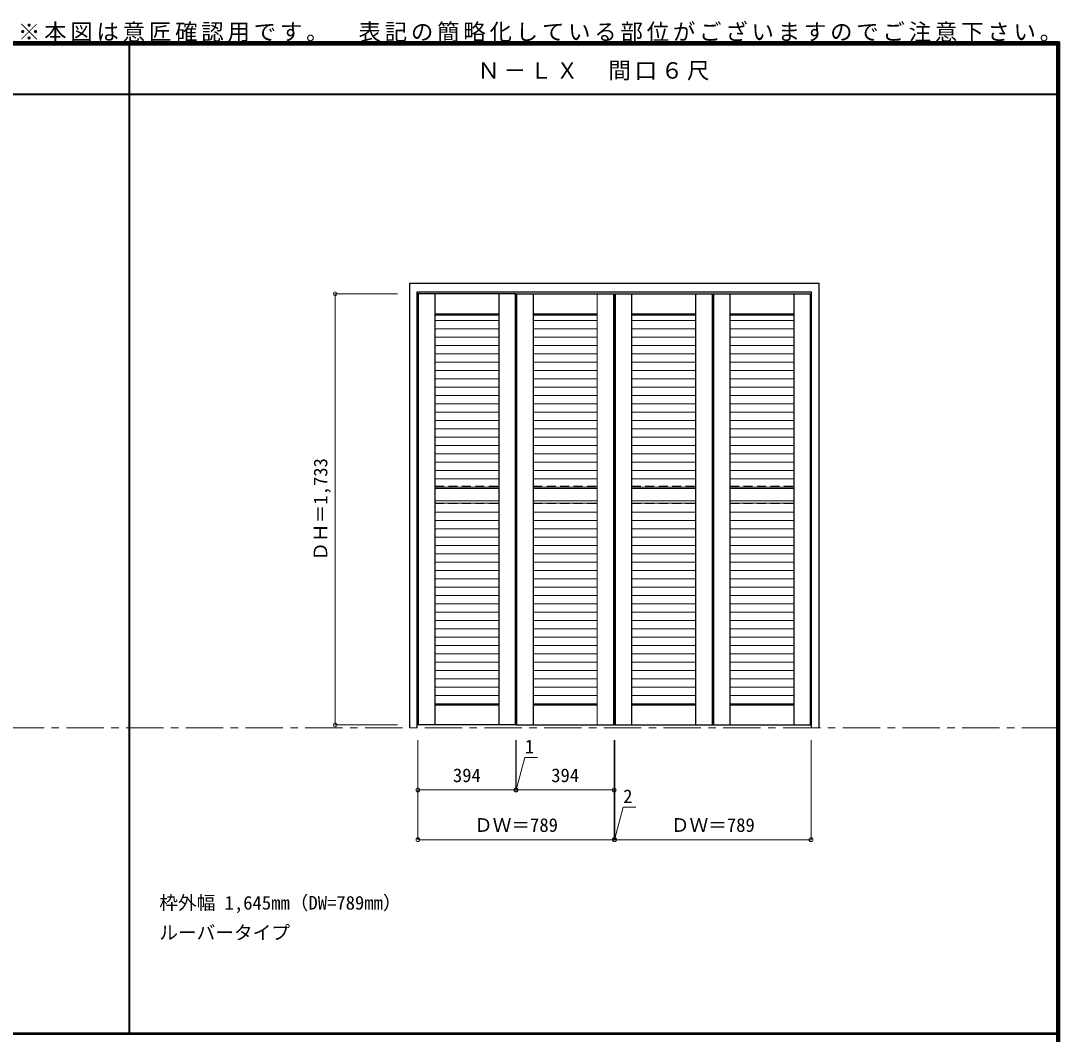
# Model space of a CAD drawing. Units: millimetres, scale not verified. Extents: x -6000 to 5700, y -4307 to 4260.
# Drawn here: x 1527 to 5700, y 186 to 4260 of the extents above; entities that cross this region are included whole.
import ezdxf
from ezdxf.enums import TextEntityAlignment as Align

# ---------------------------------------------------------------- set-up
doc = ezdxf.new("R2010")
doc.units = ezdxf.units.MM
doc.header["$LTSCALE"] = 30
doc.header["$PDMODE"] = 32
doc.header["$PDSIZE"] = 15
doc.linetypes.add('CHAIN1', pattern=[8, 5, -1, 1, -1])
doc.linetypes.add('DASHED1', pattern=[1.8, 1.2, -0.6])
for name, color, linetype, lineweight in [('0-1_通り芯', 7, 'CHAIN1', 18), ('0-2_扉', 3, 'Continuous', 25), ('0-3_仕上げ', 7, 'Continuous', 18), ('0-4_枠', 3, 'Continuous', 25), ('0-B_寸法', 4, 'Continuous', 9), ('F-1_枠', 6, 'Continuous', 40)]:
    doc.layers.add(name, color=color, linetype=linetype, lineweight=lineweight)
doc.layers.add('0-A_文字', color=7, linetype='Continuous')
doc.styles.add('ＭＳ ゴシック', font='')
doc.styles.get('ＭＳ ゴシック').set_extended_font_data('MS Gothic')

msp = doc.modelspace()

# ---------------------------------------------------------------- linework, layer by layer
at = {"layer": '0-1_通り芯'}
msp.add_line((-5490, 1418), (5690, 1418), dxfattribs=at)
at = {"layer": '0-2_扉'}
for p, q in [((3516.52, 3162.5), (3122.52, 3162.5)), ((3122.52, 3162.5), (3122.52, 1429.5)), ((3516.52, 1429.5), (3516.52, 3162.5)), ((3517.52, 3162.5), (3911.52, 3162.5)), ((3517.52, 1429.5), (3517.52, 3162.5)), ((3911.52, 3162.5), (3911.52, 1429.5)), ((3913.52, 3162.5), (4307.52, 3162.5)), ((3913.52, 3162.5), (3913.52, 1429.5)), ((4307.52, 3162.5), (4307.52, 1429.5)), ((4308.52, 3162.5), (4702.52, 3162.5)), ((4308.52, 3162.5), (4308.52, 1429.5)), ((4702.52, 3162.5), (4702.52, 1429.5)), ((3516.52, 1429.5), (3122.52, 1429.5)), ((3517.52, 1429.5), (3911.52, 1429.5)), ((3913.52, 1429.5), (4307.52, 1429.5)), ((4308.52, 1429.5), (4702.52, 1429.5))]:
    msp.add_line(p, q, dxfattribs=at)
at = {"layer": '0-3_仕上げ'}
for p, q in [((3125.52, 3162.5), (3125.52, 1429.5)), ((3190.52, 3162.5), (3190.52, 1429.5)), ((3191.52, 3162.5), (3191.52, 1429.5)), ((3447.52, 1429.5), (3447.52, 3162.5)), ((3448.52, 1429.5), (3448.52, 3162.5)), ((3513.52, 3162.5), (3513.52, 1429.5)), ((3520.52, 3162.5), (3520.52, 1429.5)), ((3585.52, 3162.5), (3585.52, 1429.5)), ((3586.52, 3162.5), (3586.52, 1429.5)), ((3842.52, 1429.5), (3842.52, 3162.5)), ((3843.52, 1429.5), (3843.52, 3162.5)), ((3908.52, 3162.5), (3908.52, 1429.5)), ((3916.52, 3162.5), (3916.52, 1429.5)), ((3981.52, 3162.5), (3981.52, 1429.5)), ((3982.52, 3162.5), (3982.52, 1429.5)), ((4238.52, 1429.5), (4238.52, 3162.5)), ((4239.52, 1429.5), (4239.52, 3162.5)), ((4304.52, 3162.5), (4304.52, 1429.5)), ((4311.52, 3162.5), (4311.52, 1429.5)), ((4376.52, 3162.5), (4376.52, 1429.5)), ((4377.52, 3162.5), (4377.52, 1429.5)), ((4633.52, 1429.5), (4633.52, 3162.5)), ((4634.52, 1429.5), (4634.52, 3162.5)), ((4699.52, 3162.5), (4699.52, 1429.5)), ((3447.52, 3082.5), (3191.52, 3082.5)), ((3447.52, 3079.5), (3191.52, 3079.5)), ((3447.52, 3076.04), (3191.52, 3076.04)), ((3447.52, 3055.47), (3191.52, 3055.47)), ((3842.52, 3082.5), (3586.52, 3082.5)), ((3842.52, 3079.5), (3586.52, 3079.5)), ((3842.52, 3076.04), (3586.52, 3076.04)), ((3842.52, 3055.47), (3586.52, 3055.47)), ((4238.52, 3082.5), (3982.52, 3082.5)), ((4238.52, 3079.5), (3982.52, 3079.5)), ((4238.52, 3076.04), (3982.52, 3076.04)), ((4238.52, 3055.47), (3982.52, 3055.47)), ((4633.52, 3082.5), (4377.52, 3082.5)), ((4633.52, 3079.5), (4377.52, 3079.5)), ((4633.52, 3076.04), (4377.52, 3076.04)), ((4633.52, 3055.47), (4377.52, 3055.47)), ((3447.52, 3021.97), (3191.52, 3021.97)), ((3842.52, 3021.97), (3586.52, 3021.97)), ((4238.52, 3021.97), (3982.52, 3021.97)), ((4633.52, 3021.97), (4377.52, 3021.97)), ((3447.52, 2988.47), (3191.52, 2988.47)), ((3842.52, 2988.47), (3586.52, 2988.47)), ((4238.52, 2988.47), (3982.52, 2988.47)), ((4633.52, 2988.47), (4377.52, 2988.47)), ((3447.52, 2954.97), (3191.52, 2954.97)), ((3447.52, 2921.47), (3191.52, 2921.47)), ((3842.52, 2954.97), (3586.52, 2954.97)), ((3842.52, 2921.47), (3586.52, 2921.47)), ((4238.52, 2954.97), (3982.52, 2954.97)), ((4238.52, 2921.47), (3982.52, 2921.47)), ((4633.52, 2954.97), (4377.52, 2954.97)), ((4633.52, 2921.47), (4377.52, 2921.47)), ((3447.52, 2887.97), (3191.52, 2887.97)), ((3842.52, 2887.97), (3586.52, 2887.97)), ((4238.52, 2887.97), (3982.52, 2887.97)), ((4633.52, 2887.97), (4377.52, 2887.97)), ((3447.52, 2854.47), (3191.52, 2854.47)), ((3842.52, 2854.47), (3586.52, 2854.47)), ((4238.52, 2854.47), (3982.52, 2854.47)), ((4633.52, 2854.47), (4377.52, 2854.47)), ((3447.52, 2820.97), (3191.52, 2820.97)), ((3842.52, 2820.97), (3586.52, 2820.97)), ((4238.52, 2820.97), (3982.52, 2820.97)), ((4633.52, 2820.97), (4377.52, 2820.97)), ((3447.52, 2787.47), (3191.52, 2787.47)), ((3842.52, 2787.47), (3586.52, 2787.47)), ((4238.52, 2787.47), (3982.52, 2787.47)), ((4633.52, 2787.47), (4377.52, 2787.47)), ((3447.52, 2753.97), (3191.52, 2753.97)), ((3447.52, 2720.47), (3191.52, 2720.47)), ((3842.52, 2753.97), (3586.52, 2753.97)), ((3842.52, 2720.47), (3586.52, 2720.47)), ((4238.52, 2753.97), (3982.52, 2753.97)), ((4238.52, 2720.47), (3982.52, 2720.47)), ((4633.52, 2753.97), (4377.52, 2753.97)), ((4633.52, 2720.47), (4377.52, 2720.47)), ((3447.52, 2686.97), (3191.52, 2686.97)), ((3842.52, 2686.97), (3586.52, 2686.97)), ((4238.52, 2686.97), (3982.52, 2686.97)), ((4633.52, 2686.97), (4377.52, 2686.97)), ((3447.52, 2653.47), (3191.52, 2653.47)), ((3842.52, 2653.47), (3586.52, 2653.47)), ((4238.52, 2653.47), (3982.52, 2653.47)), ((4633.52, 2653.47), (4377.52, 2653.47)), ((3447.52, 2619.97), (3191.52, 2619.97)), ((3842.52, 2619.97), (3586.52, 2619.97)), ((4238.52, 2619.97), (3982.52, 2619.97)), ((4633.52, 2619.97), (4377.52, 2619.97)), ((3447.52, 2586.47), (3191.52, 2586.47)), ((3447.52, 2552.97), (3191.52, 2552.97)), ((3842.52, 2586.47), (3586.52, 2586.47)), ((3842.52, 2552.97), (3586.52, 2552.97)), ((4238.52, 2586.47), (3982.52, 2586.47)), ((4238.52, 2552.97), (3982.52, 2552.97)), ((4633.52, 2586.47), (4377.52, 2586.47)), ((4633.52, 2552.97), (4377.52, 2552.97)), ((3447.52, 2519.47), (3191.52, 2519.47)), ((3842.52, 2519.47), (3586.52, 2519.47)), ((4238.52, 2519.47), (3982.52, 2519.47)), ((4633.52, 2519.47), (4377.52, 2519.47)), ((3447.52, 2485.97), (3191.52, 2485.97)), ((3842.52, 2485.97), (3586.52, 2485.97)), ((4238.52, 2485.97), (3982.52, 2485.97)), ((4633.52, 2485.97), (4377.52, 2485.97)), ((3447.52, 2452.47), (3191.52, 2452.47)), ((3842.52, 2452.47), (3586.52, 2452.47)), ((4238.52, 2452.47), (3982.52, 2452.47)), ((4633.52, 2452.47), (4377.52, 2452.47)), ((3447.52, 2418.97), (3191.52, 2418.97)), ((3447.52, 2385.47), (3191.52, 2385.47)), ((3191.52, 2379.5), (3447.52, 2379.5)), ((3842.52, 2418.97), (3586.52, 2418.97)), ((3842.52, 2385.47), (3586.52, 2385.47)), ((3586.52, 2379.5), (3842.52, 2379.5)), ((4238.52, 2418.97), (3982.52, 2418.97)), ((4238.52, 2385.47), (3982.52, 2385.47)), ((3982.52, 2379.5), (4238.52, 2379.5)), ((4633.52, 2418.97), (4377.52, 2418.97)), ((4633.52, 2385.47), (4377.52, 2385.47)), ((4377.52, 2379.5), (4633.52, 2379.5)), ((3191.52, 2330.09), (3447.52, 2330.09)), ((3191.52, 2321.04), (3447.52, 2321.04)), ((3586.52, 2330.09), (3842.52, 2330.09)), ((3586.52, 2321.04), (3842.52, 2321.04)), ((3982.52, 2330.09), (4238.52, 2330.09)), ((3982.52, 2321.04), (4238.52, 2321.04)), ((4377.52, 2330.09), (4633.52, 2330.09)), ((4377.52, 2321.04), (4633.52, 2321.04)), ((3191.52, 2284.96), (3447.52, 2284.96)), ((3586.52, 2284.96), (3842.52, 2284.96)), ((3982.52, 2284.96), (4238.52, 2284.96)), ((4377.52, 2284.96), (4633.52, 2284.96)), ((3191.52, 2251.46), (3447.52, 2251.46)), ((3191.52, 2217.96), (3447.52, 2217.96)), ((3586.52, 2251.46), (3842.52, 2251.46)), ((3586.52, 2217.96), (3842.52, 2217.96)), ((3982.52, 2251.46), (4238.52, 2251.46)), ((3982.52, 2217.96), (4238.52, 2217.96)), ((4377.52, 2251.46), (4633.52, 2251.46)), ((4377.52, 2217.96), (4633.52, 2217.96)), ((3191.52, 2184.47), (3447.52, 2184.47)), ((3586.52, 2184.47), (3842.52, 2184.47)), ((3982.52, 2184.47), (4238.52, 2184.47)), ((4377.52, 2184.47), (4633.52, 2184.47)), ((3191.52, 2150.96), (3447.52, 2150.96)), ((3586.52, 2150.96), (3842.52, 2150.96)), ((3982.52, 2150.96), (4238.52, 2150.96)), ((4377.52, 2150.96), (4633.52, 2150.96)), ((3191.52, 2117.46), (3447.52, 2117.46)), ((3586.52, 2117.46), (3842.52, 2117.46)), ((3982.52, 2117.46), (4238.52, 2117.46)), ((4377.52, 2117.46), (4633.52, 2117.46)), ((3191.52, 2083.96), (3447.52, 2083.96)), ((3191.52, 2050.46), (3447.52, 2050.46)), ((3586.52, 2083.96), (3842.52, 2083.96)), ((3586.52, 2050.46), (3842.52, 2050.46)), ((3982.52, 2083.96), (4238.52, 2083.96)), ((3982.52, 2050.46), (4238.52, 2050.46)), ((4377.52, 2083.96), (4633.52, 2083.96)), ((4377.52, 2050.46), (4633.52, 2050.46)), ((3191.52, 2016.96), (3447.52, 2016.96)), ((3586.52, 2016.96), (3842.52, 2016.96)), ((3982.52, 2016.96), (4238.52, 2016.96)), ((4377.52, 2016.96), (4633.52, 2016.96)), ((3191.52, 1983.46), (3447.52, 1983.46)), ((3586.52, 1983.46), (3842.52, 1983.46)), ((3982.52, 1983.46), (4238.52, 1983.46)), ((4377.52, 1983.46), (4633.52, 1983.46)), ((3191.52, 1949.96), (3447.52, 1949.96)), ((3586.52, 1949.96), (3842.52, 1949.96)), ((3982.52, 1949.96), (4238.52, 1949.96)), ((4377.52, 1949.96), (4633.52, 1949.96)), ((3191.52, 1916.46), (3447.52, 1916.46)), ((3191.52, 1882.96), (3447.52, 1882.96)), ((3586.52, 1916.46), (3842.52, 1916.46)), ((3586.52, 1882.96), (3842.52, 1882.96)), ((3982.52, 1916.46), (4238.52, 1916.46)), ((3982.52, 1882.96), (4238.52, 1882.96)), ((4377.52, 1916.46), (4633.52, 1916.46)), ((4377.52, 1882.96), (4633.52, 1882.96)), ((3191.52, 1849.46), (3447.52, 1849.46)), ((3586.52, 1849.46), (3842.52, 1849.46)), ((3982.52, 1849.46), (4238.52, 1849.46)), ((4377.52, 1849.46), (4633.52, 1849.46)), ((3191.52, 1815.96), (3447.52, 1815.96)), ((3586.52, 1815.96), (3842.52, 1815.96)), ((3982.52, 1815.96), (4238.52, 1815.96)), ((4377.52, 1815.96), (4633.52, 1815.96)), ((3191.52, 1782.46), (3447.52, 1782.46)), ((3586.52, 1782.46), (3842.52, 1782.46)), ((3982.52, 1782.46), (4238.52, 1782.46)), ((4377.52, 1782.46), (4633.52, 1782.46)), ((3191.52, 1748.96), (3447.52, 1748.96)), ((3191.52, 1715.46), (3447.52, 1715.46)), ((3586.52, 1748.96), (3842.52, 1748.96)), ((3586.52, 1715.46), (3842.52, 1715.46)), ((3982.52, 1748.96), (4238.52, 1748.96)), ((3982.52, 1715.46), (4238.52, 1715.46)), ((4377.52, 1748.96), (4633.52, 1748.96)), ((4377.52, 1715.46), (4633.52, 1715.46)), ((3191.52, 1681.97), (3447.52, 1681.97)), ((3586.52, 1681.97), (3842.52, 1681.97)), ((3982.52, 1681.97), (4238.52, 1681.97)), ((4377.52, 1681.97), (4633.52, 1681.97)), ((3191.52, 1648.46), (3447.52, 1648.46)), ((3586.52, 1648.46), (3842.52, 1648.46)), ((3982.52, 1648.46), (4238.52, 1648.46)), ((4377.52, 1648.46), (4633.52, 1648.46)), ((3191.52, 1614.96), (3447.52, 1614.96)), ((3586.52, 1614.96), (3842.52, 1614.96)), ((3982.52, 1614.96), (4238.52, 1614.96)), ((4377.52, 1614.96), (4633.52, 1614.96)), ((3191.52, 1581.46), (3447.52, 1581.46)), ((3191.52, 1547.96), (3447.52, 1547.96)), ((3586.52, 1581.46), (3842.52, 1581.46)), ((3586.52, 1547.96), (3842.52, 1547.96)), ((3982.52, 1581.46), (4238.52, 1581.46)), ((3982.52, 1547.96), (4238.52, 1547.96)), ((4377.52, 1581.46), (4633.52, 1581.46)), ((4377.52, 1547.96), (4633.52, 1547.96)), ((3191.52, 1514.46), (3447.52, 1514.46)), ((3191.52, 1512.5), (3447.52, 1512.5)), ((3191.52, 1509.5), (3447.52, 1509.5)), ((3586.52, 1514.46), (3842.52, 1514.46)), ((3586.52, 1512.5), (3842.52, 1512.5)), ((3586.52, 1509.5), (3842.52, 1509.5)), ((3982.52, 1514.46), (4238.52, 1514.46)), ((3982.52, 1512.5), (4238.52, 1512.5)), ((3982.52, 1509.5), (4238.52, 1509.5)), ((4377.52, 1514.46), (4633.52, 1514.46)), ((4377.52, 1512.5), (4633.52, 1512.5)), ((4377.52, 1509.5), (4633.52, 1509.5))]:
    msp.add_line(p, q, dxfattribs=at)
at = {"layer": '0-3_仕上げ', "linetype": 'DASHED1'}
for p, q in [((3191.52, 2389.83), (3447.52, 2389.83)), ((3586.52, 2389.83), (3842.52, 2389.83)), ((3982.52, 2389.83), (4238.52, 2389.83)), ((4377.52, 2389.83), (4633.52, 2389.83)), ((3191.52, 2319.83), (3447.52, 2319.83)), ((3586.52, 2319.83), (3842.52, 2319.83)), ((3982.52, 2319.83), (4238.52, 2319.83)), ((4377.52, 2319.83), (4633.52, 2319.83))]:
    msp.add_line(p, q, dxfattribs=at)
at = {"layer": '0-4_枠'}
for p, q in [((3090.02, 3206), (4735.02, 3206)), ((3090.02, 1418), (3090.02, 3206)), ((4735.02, 1418), (4735.02, 3206)), ((3120.02, 3170), (4705.02, 3170)), ((3120.02, 1418), (3120.02, 3170)), ((4705.02, 1418), (4705.02, 3170))]:
    msp.add_line(p, q, dxfattribs=at)
at = {"layer": '0-B_寸法'}
for p, q in [((2790.02, 3162.5), (3040.02, 3162.5)), ((2790.02, 3162.5), (2790.02, 1429.5)), ((2790.02, 1429.5), (3040.02, 1429.5)), ((3122.52, 968), (3122.52, 1368)), ((3516.52, 1168), (3516.52, 1368)), ((3517.52, 1168), (3517.52, 1368)), ((3911.52, 968), (3911.52, 1368)), ((3913.52, 968), (3913.52, 1368)), ((4702.52, 968), (4702.52, 1368)), ((3517.02, 1168), (3551.97, 1298.43)), ((3551.97, 1298.43), (3602.76, 1298.43)), ((3122.52, 1168), (3516.52, 1168)), ((3516.52, 1168), (3517.52, 1168)), ((3517.52, 1168), (3911.52, 1168)), ((3912.52, 968), (3947.47, 1098.43)), ((3947.47, 1098.43), (3998.26, 1098.43)), ((3122.52, 968), (3911.52, 968)), ((3911.52, 968), (3913.52, 968)), ((3913.52, 968), (4702.52, 968))]:
    msp.add_line(p, q, dxfattribs=at)
at = {"layer": '0-B_寸法', "color": 7}
for p in [(2790.02, 3162.5), (2790.02, 1429.5), (3122.52, 1168), (3516.52, 1168), (3517.52, 1168), (3911.52, 1168), (3122.52, 968), (3911.52, 968), (3913.52, 968), (4702.52, 968)]:
    msp.add_point(p, dxfattribs=at)
at = {"layer": 'F-1_枠'}
for p, q in [((-6000, 4175), (5700, 4175)), ((1963.33, 190.5), (1963.33, 4175)), ((5690, 4175), (5690, -4205)), ((5695, 4175), (5695, -4205)), ((5700, 4175), (5700, -4205)), ((-6000, 4170), (5700, 4170)), ((-6000, 4165), (5700, 4165)), ((-6000, 3965), (5700, 3965)), ((-6000, 190.5), (5700, 190.5)), ((-6000, 187.5), (5700, 187.5))]:
    msp.add_line(p, q, dxfattribs=at)

# ---------------------------------------------------------------- texts
at = {"layer": '0-A_文字', "style": 'ＭＳ ゴシック'}
for s, p in [('枠外幅 1,645mm（DW=789mm）', (2083.33, 670.5)), ('ルーバータイプ', (2083.33, 550.5))]:
    msp.add_text(s, height=54.99, dxfattribs=at).set_placement(p, align=Align.BOTTOM_LEFT)
at = {"layer": '0-A_文字', "char_height": 65.98, "attachment_point": 7, "style": 'ＭＳ ゴシック'}
for s, insert in [('\\T1.17;※本図は意匠確認用です。\u3000表記の簡略化している部位がございますのでご注意下さい。', (1515, 4175)), ('\\T1.17;Ｎ－ＬＸ\u3000間口６尺', (3361.67, 4020))]:
    msp.add_mtext(s, dxfattribs=dict(at, insert=insert))
at = {"layer": '0-B_寸法', "color": 7, "style": 'ＭＳ ゴシック'}
msp.add_text('ＤＨ＝1,733', height=54.99, rotation=90, dxfattribs=at).set_placement((2775.02, 2089.75), align=Align.BOTTOM_LEFT)
for s, p in [('1', (3551.97, 1298.43)), ('394', (3263.27, 1183)), ('394', (3658.27, 1183)), ('2', (3947.47, 1098.43)), ('ＤＷ＝789', (3348.27, 983)), ('ＤＷ＝789', (4139.27, 983))]:
    msp.add_text(s, height=54.99, dxfattribs=at).set_placement(p, align=Align.BOTTOM_LEFT)

doc.saveas('drawing.dxf')
